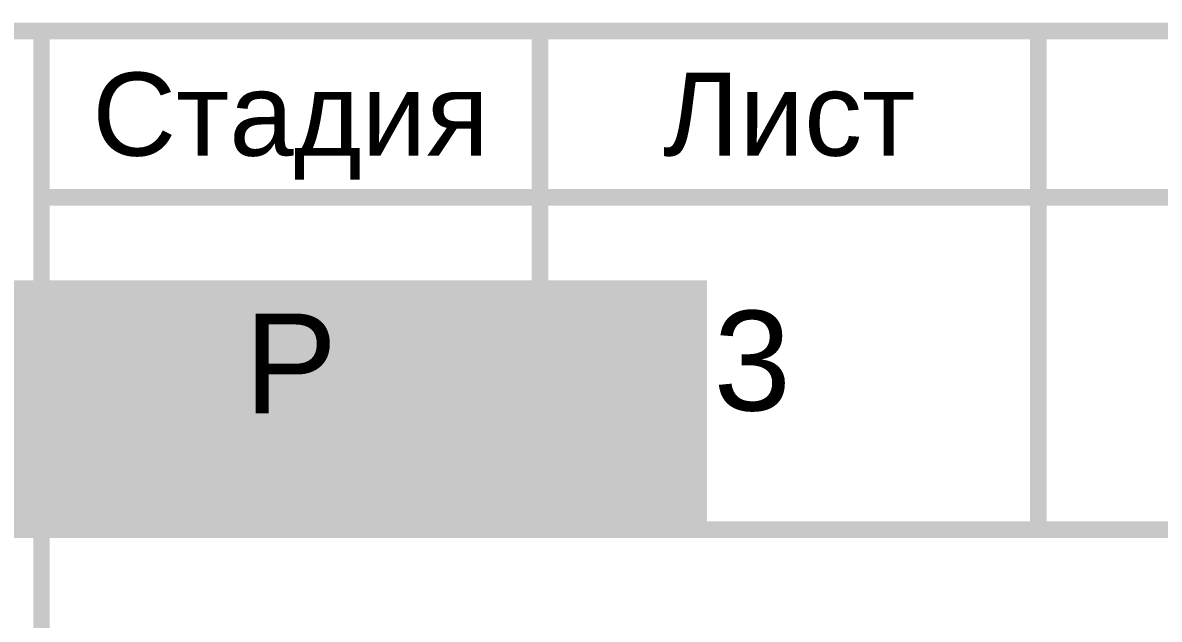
# Model space of a CAD drawing. Header units: millimetres. Extents: x 1990 to 8783, y 397 to 3825.
# Drawn here: x 4046.46 to 4080.66, y 2357.14 to 2375.09 of the extents above; entities that cross this region are included whole.
import ezdxf
from ezdxf.enums import TextEntityAlignment as Align

# ---------------------------------------------------------------- set-up
doc = ezdxf.new("R2018")
doc.units = ezdxf.units.MM
doc.layers.add('Форматы', color=7, linetype='Continuous')
doc.styles.add('-ISOCPEUR-', font='isocpeur.ttf')
doc.styles.get("Standard").update_dxf_attribs({"font": 'arial.ttf'})

# ---------------------------------------------------------------- blocks, each defined once
blk = doc.blocks.new('*U369')
at = {"const_width": 0.5}
for points in [[(404, -262), (589, -262)], [(539, -262), (539, -292)], [(554, -262), (554, -277)], [(569, -262), (569, -277)], [(539, -267), (589, -267)], [(469, -277), (589, -277)]]:
    blk.add_lwpolyline(points, dxfattribs=at)
for s, height, p in [('Стадия', 2.5, (546.5, -264.5)), ('Лист', 2.5, (561.5, -264.5)), ('Р', 3, (546.5, -272))]:
    blk.add_text(s, height=height).set_placement(p, align=Align.MIDDLE_CENTER)
blk.add_attdef('РАЗРАБОТАЛ', text='', height=2.5).set_placement((424.501, -264.224), align=Align.MIDDLE_LEFT)
at = {"flags": 8}
for tag, height, p in [('ДАТА', 2.5, (464.074, -264.402)), ('ЛИСТ', 3, (560.388, -271.915)), ('ЛИСТОВ', 3, (577.888, -271.915))]:
    blk.add_attdef(tag, text='', height=height, dxfattribs=at).set_placement(p, align=Align.MIDDLE_CENTER)
blk.add_attdef('ПРОВЕРИЛ', (424.749, -270.729), '', height=2.5)
at = {"lineweight": 30, "flags": 104}
for tag, p in [('ТЕПЛОВЫЕ_СЕТИ', (504, -269.5)), ('ИМЯ_ЧЕРТЕЖА', (504, -284.5))]:
    blk.add_attdef(tag, text='', height=3, dxfattribs=at).set_placement(p, align=Align.MIDDLE_CENTER)
at = {"style": '-ISOCPEUR-', "flags": 8}
blk.add_attdef('ФОРМАТ', text='', height=3, dxfattribs=at).set_placement((554.972, -294.745), align=Align.MIDDLE_CENTER)

msp = doc.modelspace()

# ---------------------------------------------------------------- block references
at = {"layer": 'Форматы'}
ref = msp.add_blockref('*U369', (3508.029, 2636.836), dxfattribs=at)
ref.add_attrib('ЛИСТ', '3', dxfattribs={"layer": '0', "height": 3}).set_placement((4068.417, 2364.921), align=Align.MIDDLE_CENTER)
lines = msp.add_mtext('Тепломеханические решения тепловых сетей', dxfattribs={"layer": '0', "insert": (4012.029, 2367.336), "char_height": 70, "attachment_point": 1})
ref.add_attrib('ТЕПЛОВЫЕ_СЕТИ', '', (4012.029, 2367.336), dxfattribs={"flags": 104}).embed_mtext(lines)

doc.saveas('drawing.dxf')
